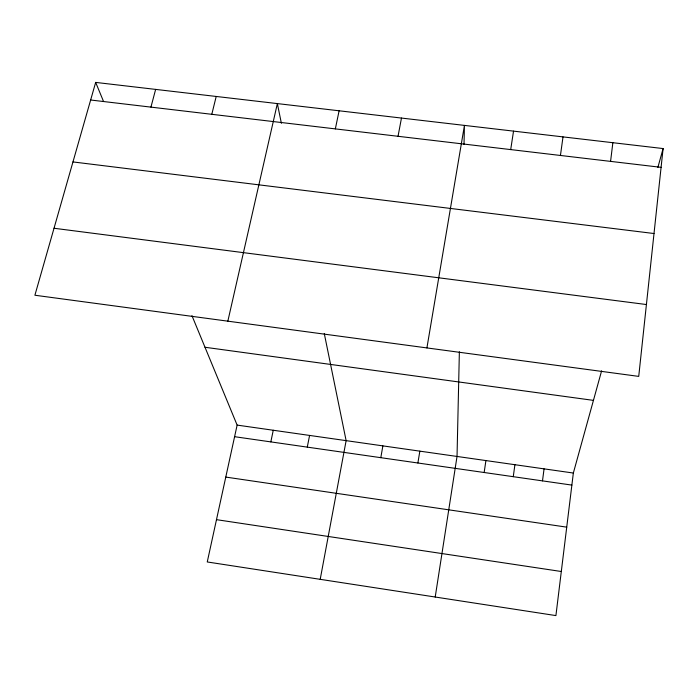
<?xml version="1.0" encoding="UTF-8"?>
<svg xmlns="http://www.w3.org/2000/svg" width="698" height="698" viewBox="0 0 698 698"><rect width="100%" height="100%" fill="white"/><g stroke="black" fill="none" stroke-linecap="round" stroke-linejoin="round"><path stroke-width="1.05" d="M459.371 351.748L457.033 456.448L435.212 597.026M464.013 144.521L464.44 125.404L426.914 347.918M663.1 148.561L638.731 376.388L34.9 295.237L95.67 82.408L663.1 148.561L657.882 167.415M610.576 161.378L612.861 142.706M601.606 370.856L573.346 473.035L555.913 615.592L207.254 561.96L237.128 425.099L191.967 315.697M542.494 480.878L544.065 468.855M513.257 476.682L514.923 464.702M560.442 155.462L563.007 136.895M484.159 472.511L485.913 460.567M510.7 149.59L513.536 131.128M417.884 462.992L419.847 451.152M380.803 457.679L382.879 445.882M398.035 136.293L401.472 118.058M320.208 579.331L346.129 440.639L324.273 333.531M307.277 447.121L309.589 435.43M335.345 128.886L339.106 110.79M270.833 441.895L273.258 430.256M227.845 321.167L277.359 103.592L281.39 123.319M211.799 114.306L216.206 96.464M150.934 107.117L155.645 89.396M90.644 100.006L661.093 167.346M72.967 161.927L654.009 233.525M54.025 228.255L646.418 304.537M205.003 347.264L593.44 400.373M237.128 425.099L573.346 473.035M234.598 436.695L571.871 485.093M225.786 477.083L566.732 527.147M216.485 519.661L561.305 571.505M95.67 82.408L103.374 101.07"/></g></svg>
